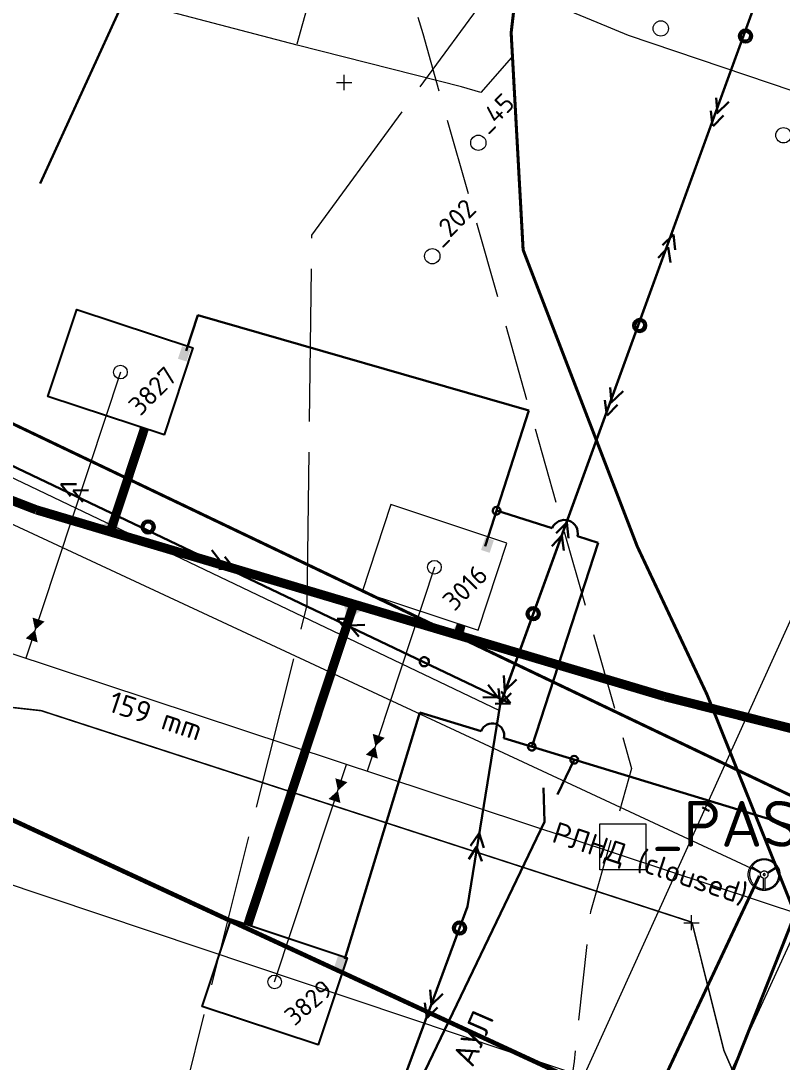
# Model space of a CAD drawing. Header units: millimetres. Extents: x 519 to 9564855, y -810 to 5021775.
# Drawn here: x 9528096 to 9528594, y 4999047 to 4999729 of the extents above; entities that cross this region are included whole.
import ezdxf

# ---------------------------------------------------------------- set-up
doc = ezdxf.new("R2010")
doc.units = ezdxf.units.MM
doc.header["$LTSCALE"] = 2
doc.header["$MEASUREMENT"] = 0
doc.header["$PDMODE"] = 2
doc.header["$PDSIZE"] = 5
for name, pattern in [('92051501$0$GROUND1', [60, 50, -10]), ('92051501$0$GROUND2', [35, 25, -10]), ('DASHED', [0.75, 0.5, -0.25]), ('DASHED2', [9.525, 6.35, -3.175]), ('HIDDEN2', [4.7625, 3.175, -1.5875])]:
    doc.linetypes.add(name, pattern=pattern)
for name, color, linetype in [('FIBERGLASS', 212, 'Continuous'), ('Future Roads', 44, 'Continuous'), ('OilColl&Flowlines', 3, 'Continuous'), ('OLD WELLS(dr.bfr2000)', 24, 'Continuous'), ('PAS_CONTROL', 7, 'Continuous'), ('PPLINE_WAT', 7, 'WTR_LINE'), ('ROAD_FIELD', 255, '92051501$0$GROUND2'), ('Stage 9.Frame&Text', 7, 'Continuous'), ('лэп', 1, 'Continuous'), ('МГ-земельный участок', 7, 'Continuous'), ('Эл.выс.', 1, 'Continuous')]:
    doc.layers.add(name, color=color, linetype=linetype)
for name, color, linetype, lineweight in [('Land lease as of 24.06.2004', 47, 'HIDDEN2', 70), ('PPLINE_GAS', 4, 'GAS_LINE', 30), ('WELLS(drilled after 2000y)', 6, 'Continuous', 40), ('Новый водовод', 5, 'g_122_vpr', 30), ('СНГ_трубопроводы', 244, 'Continuous', 50), ('Электро', 1, 'Continuous', 30), ('Электроснаб', 1, 'Continuous', 18), ('Электроснабжене', 1, 'Continuous', 18)]:
    doc.layers.add(name, color=color, linetype=linetype, lineweight=lineweight)
doc.styles.add('92051501$0$STANDARD', font='simplex.shx')
doc.styles.add('Elect', font='isocpeur.ttf')
doc.styles.add('Line_GUGK', font='')
doc.styles.get("Standard").update_dxf_attribs({"font": 'isocpeur.ttf', "width": 0.5})
doc.styles.get('Line_GUGK').set_extended_font_data('Bm431', italic=True)
doc.linetypes.add('g_122_vpr', pattern='A,2,-2,3,-0.6,["Впр",Line_GUGK,S=2,R=0,X=0,Y=-1],-6.4,3,-2,8,-2,8,-2,6', length=45)
doc.linetypes.add('GAS_LINE', pattern='A,0.5,-0.2,["G",92051501$0$STANDARD,S=0.1,R=0,X=-0.1,Y=-0.05],-0.05', length=0.75)
doc.linetypes.add('OIL_LINE', pattern='A,0.5,-0.2,["O",92051501$0$STANDARD,S=0.1,R=0,X=-0.1,Y=-0.05],-0.05', length=0.75)
doc.linetypes.add('WTR_LINE', pattern='A,0.5,-0.2,["W",92051501$0$STANDARD,S=0.1,R=0,X=-0.1,Y=-0.05],-0.05', length=0.75)

# ---------------------------------------------------------------- blocks, each defined once
blk = doc.blocks.new('92051501$0$WELLPAD')
at = {"flags": 128}
blk.add_lwpolyline([(40, -30), (-40, -30), (-40, 30), (40, 30)], close=True, dxfattribs=at)
blk = doc.blocks.new('1')
at = {"color": 1}
for points in [[(-2.5, 0), (-2.09, 0.27)], [(-0.25, 0), (-2.5, 0)], [(-2.5, 0), (-2.09, -0.27)], [(-2.06, 0), (-1.77, 0.19)], [(-2.06, 0), (-1.77, -0.19)], [(0.25, 0), (2.5, 0)], [(2.06, 0), (1.77, 0.19)], [(2.06, 0), (1.77, -0.19)], [(2.5, 0), (2.09, 0.27)], [(2.5, 0), (2.09, -0.27)]]:
    blk.add_lwpolyline(points, dxfattribs=at)
blk.add_circle((0, 0), 0.25, dxfattribs=at)

msp = doc.modelspace()

# ---------------------------------------------------------------- hatches: boundary and pattern name
at = {"layer": 'Future Roads', "linetype": 'ByBlock', "lineweight": 0, "ltscale": 25}
h = msp.add_hatch(color=256, dxfattribs=at)
edge = h.paths.add_edge_path()
edge.add_line((9528157.19151, 4999403.37124), (9528154.34338, 4999404.31363))
edge.add_arc((9528147.97723, 4999405.68662), 6.51252, 270.73939806, 347.82943688, ccw=False)
edge.add_line((9528148.06127, 4999399.17464), (9528155.039, 4999396.86584))
edge.add_line((9528155.039, 4999396.86584), (9528162.01672, 4999394.55704))
edge.add_arc((9528165.96832, 4999399.7337), 6.51252, 155.55367521, 232.64371401, ccw=False)
edge.add_line((9528160.03965, 4999402.42884), (9528157.19151, 4999403.37124))
h = msp.add_hatch(color=256, dxfattribs=at)
edge = h.paths.add_edge_path()
edge.add_line((9528310.87759, 4999338.3646), (9528313.73124, 4999337.43903))
edge.add_arc((9528320.10537, 4999336.10364), 6.51252, -268.9224725, -191.83243368, ccw=False)
edge.add_line((9528319.9829, 4999342.615), (9528312.99168, 4999344.88258))
edge.add_line((9528312.99168, 4999344.88258), (9528306.00045, 4999347.15017))
edge.add_arc((9528302.07947, 4999341.95028), 6.51252, -384.10819536, -307.01815655, ccw=False)
edge.add_line((9528308.02394, 4999339.29017), (9528310.87759, 4999338.3646))
h = msp.add_hatch(color=256, dxfattribs=at)
edge = h.paths.add_edge_path()
edge.add_line((9528384.17869, 4999334.12304), (9528381.33055, 4999335.06544))
edge.add_arc((9528374.96441, 4999336.43842), 6.51252, 270.73939806, 347.82943688, ccw=False)
edge.add_line((9528375.04845, 4999329.92645), (9528382.02617, 4999327.61765))
edge.add_line((9528382.02617, 4999327.61765), (9528389.00389, 4999325.30885))
edge.add_arc((9528392.95549, 4999330.4855), 6.51252, 155.55367521, 232.64371401, ccw=False)
edge.add_line((9528387.02683, 4999333.18064), (9528384.17869, 4999334.12304))
at = {"layer": 'Электро'}
for points in [[(9528198.68913, 4999507.75821), (9528204.30137, 4999505.90123), (9528207.0086, 4999514.08309), (9528201.39636, 4999515.94007)], [(9528397.15973, 4999382.57939), (9528402.77196, 4999380.72241), (9528405.47919, 4999388.90426), (9528399.86696, 4999390.76125)], [(9528300.90856, 4999109.36089), (9528306.52079, 4999107.5039), (9528309.22802, 4999115.68576), (9528303.61579, 4999117.54275)]]:
    msp.add_hatch(color=256, dxfattribs=at).paths.add_polyline_path(points)
at = {"layer": 'Электроснаб', "linetype": 'ByBlock', "lineweight": 0}
for points in [[(9528198.68913, 4999507.75821), (9528204.30137, 4999505.90123), (9528207.0086, 4999514.08309), (9528201.39636, 4999515.94007)], [(9528397.15973, 4999382.57939), (9528402.77196, 4999380.72241), (9528405.47919, 4999388.90426), (9528399.86696, 4999390.76125)], [(9528300.90856, 4999109.36089), (9528306.52079, 4999107.5039), (9528309.22802, 4999115.68576), (9528303.61579, 4999117.54275)]]:
    msp.add_hatch(color=1, dxfattribs=at).paths.add_polyline_path(points)
at = {"layer": 'Электроснабжене', "linetype": 'ByBlock', "lineweight": 0}
for points in [[(9528198.68913, 4999507.75821), (9528204.30137, 4999505.90123), (9528207.0086, 4999514.08309), (9528201.39636, 4999515.94007)], [(9528397.15973, 4999382.57939), (9528402.77196, 4999380.72241), (9528405.47919, 4999388.90426), (9528399.86696, 4999390.76125)], [(9528300.90856, 4999109.36089), (9528306.52079, 4999107.5039), (9528309.22802, 4999115.68576), (9528303.61579, 4999117.54275)]]:
    msp.add_hatch(color=1, dxfattribs=at).paths.add_polyline_path(points)

# ---------------------------------------------------------------- linework, layer by layer
at = {"layer": 'FIBERGLASS', "lineweight": 0, "const_width": 2}
msp.add_lwpolyline([(9528637.06814, 4999059.02785), (9528544.99095, 4999288.1334), (9528499.36737, 4999384.95153), (9528424.66621, 4999578.91928), (9528416.82596, 4999721.0156), (9528430.88916, 4999841.71112), (9528517.82, 5000065.15843)], dxfattribs=at)
at = {"layer": 'FIBERGLASS', "color": 3, "linetype": 'DASHED', "lineweight": 0, "ltscale": 0.07, "const_width": 3}
msp.add_lwpolyline([(9528010.58, 5000051.16), (9527699.68, 4999386.58), (9528736.56, 4998907.18), (9529366.4667, 4997403.7465)], dxfattribs=at)
at = {"layer": 'Future Roads', "linetype": 'ByBlock', "lineweight": 0, "ltscale": 25, "const_width": 6, "elevation": 0.00005}
for points in [[(9528517.44335, 4999286.64091), (9528602.1, 4999265.32), (9528806.81, 4999687.83), (9528922.33608, 4999944.01899)], [(9528176.7472, 4999462.08905), (9528154.37306, 4999394.46934)], [(9528105.93938, 4999408.85369), (9528517.44335, 4999286.64091)], [(9528244.40945, 4999137.34422), (9528313.81894, 4999347.11543)]]:
    msp.add_lwpolyline(points, dxfattribs=at)
at = {"layer": 'Future Roads', "linetype": 'ByBlock', "lineweight": 0, "const_width": 6, "elevation": 0.00005, "flags": 128}
msp.add_lwpolyline([(9528105.93938, 4999408.85369), (9527568.37733, 4999616.42333)], dxfattribs=at)
at = {"layer": 'Future Roads', "linetype": 'ByBlock', "lineweight": 0, "ltscale": 25, "const_width": 6}
msp.add_lwpolyline([(9528384.18879, 4999333.76968), (9528381.91312, 4999326.8921)], dxfattribs=at)
at = {"layer": 'Land lease as of 24.06.2004', "color": 0, "linetype": 'ByBlock', "lineweight": 0, "ltscale": 5}
msp.add_point((9528307.53, 4999688.54), dxfattribs=at)
at = {"layer": 'OilColl&Flowlines', "color": 3, "linetype": 'ByBlock', "lineweight": 0, "ltscale": 25}
for p, q in [((9528161, 4999499), (9528099.04315, 4999311.75237)), ((9528366.63168, 4999371.2795, -0.00005), (9528322.47345, 4999237.82333, -0.00005)), ((9528662.29619, 4999125.38214), (9528088.168, 4999315.35076)), ((9528262, 4999100), (9528309.07062, 4999242.25808))]:
    msp.add_line(p, q, dxfattribs=at)
at = {"layer": 'OilColl&Flowlines', "lineweight": 0}
for points in [[(9527767.137, 4999549.755), (9528580.137, 4999171.555)], [(9528582.43481, 4999180.5908), (9528582.43481, 4999180.5908), (9528582.96453, 4999180.58041), (9528583.48387, 4999180.53886), (9528584.0032, 4999180.46616), (9528584.51215, 4999180.38306), (9528585.01071, 4999180.25842), (9528585.49889, 4999180.1234), (9528585.98706, 4999179.95721), (9528586.45447, 4999179.77025), (9528586.91148, 4999179.56251), (9528587.35811, 4999179.33401), (9528587.79435, 4999179.08472), (9528588.22021, 4999178.81467), (9528588.62529, 4999178.52384), (9528589.01998, 4999178.21224), (9528589.39391, 4999177.89025), (9528589.75744, 4999177.54749), (9528590.1002, 4999177.18396), (9528590.43258, 4999176.81003), (9528590.74418, 4999176.41534), (9528591.03501, 4999176.01026), (9528591.30506, 4999175.5844), (9528591.55434, 4999175.14816), (9528591.78285, 4999174.70153), (9528592.00097, 4999174.24452), (9528592.18793, 4999173.76673), (9528592.35412, 4999173.28894), (9528592.48914, 4999172.79038), (9528592.6034, 4999172.29182), (9528592.69688, 4999171.78287), (9528592.76959, 4999171.26353), (9528592.81113, 4999170.73381), (9528592.82152, 4999170.20409), (9528592.82152, 4999170.20409), (9528592.81113, 4999169.66398), (9528592.76959, 4999169.13426), (9528592.69688, 4999168.61492), (9528592.6034, 4999168.10597), (9528592.48914, 4999167.60741), (9528592.35412, 4999167.10885), (9528592.18793, 4999166.62067), (9528592.00097, 4999166.15327), (9528591.78285, 4999165.69625), (9528591.55434, 4999165.24963), (9528591.30506, 4999164.81338), (9528591.03501, 4999164.38753), (9528590.74418, 4999163.98245), (9528590.43258, 4999163.58775), (9528590.1002, 4999163.21383), (9528589.75744, 4999162.8503), (9528589.39391, 4999162.50753), (9528589.01998, 4999162.18555), (9528588.62529, 4999161.87394), (9528588.22021, 4999161.58312), (9528587.79435, 4999161.31306), (9528587.35811, 4999161.06378), (9528586.91148, 4999160.83527), (9528586.45447, 4999160.62754), (9528585.98706, 4999160.44058), (9528585.49889, 4999160.28478), (9528585.01071, 4999160.13936), (9528584.51215, 4999160.02511), (9528584.0032, 4999159.93163), (9528583.48387, 4999159.86931), (9528582.96453, 4999159.82776), (9528582.43481, 4999159.81738), (9528582.43481, 4999159.81738), (9528581.8947, 4999159.82776), (9528581.36498, 4999159.86931), (9528580.84564, 4999159.93163), (9528580.33669, 4999160.02511), (9528579.82774, 4999160.13936), (9528579.33957, 4999160.28478), (9528578.85139, 4999160.44058), (9528578.38399, 4999160.62754), (9528577.91659, 4999160.83527), (9528577.46996, 4999161.06378), (9528577.03372, 4999161.31306), (9528576.61825, 4999161.58312), (9528576.21317, 4999161.87394), (9528575.81847, 4999162.18555), (9528575.44455, 4999162.50753), (9528575.08102, 4999162.8503), (9528574.73826, 4999163.21383), (9528574.40588, 4999163.58775), (9528574.10467, 4999163.98245), (9528573.81384, 4999164.38753), (9528573.54378, 4999164.81338), (9528573.2945, 4999165.24963), (9528573.066, 4999165.69625), (9528572.85826, 4999166.15327), (9528572.6713, 4999166.62067), (9528572.5155, 4999167.10885), (9528572.37009, 4999167.60741), (9528572.25583, 4999168.10597), (9528572.16235, 4999168.61492), (9528572.10003, 4999169.13426), (9528572.05849, 4999169.66398), (9528572.0481, 4999170.20409), (9528572.0481, 4999170.20409), (9528572.05849, 4999170.73381), (9528572.10003, 4999171.26353), (9528572.16235, 4999171.78287), (9528572.25583, 4999172.29182), (9528572.37009, 4999172.79038), (9528572.5155, 4999173.28894), (9528572.6713, 4999173.76673), (9528572.85826, 4999174.24452), (9528573.066, 4999174.70153), (9528573.2945, 4999175.14816), (9528573.54378, 4999175.5844), (9528573.81384, 4999176.01026), (9528574.10467, 4999176.41534), (9528574.40588, 4999176.81003), (9528574.73826, 4999177.18396), (9528575.08102, 4999177.54749), (9528575.44455, 4999177.89025), (9528575.81847, 4999178.21224), (9528576.21317, 4999178.52384), (9528576.61825, 4999178.81467), (9528577.03372, 4999179.08472), (9528577.46996, 4999179.33401), (9528577.91659, 4999179.56251), (9528578.38399, 4999179.77025), (9528578.85139, 4999179.95721), (9528579.33957, 4999180.1234), (9528579.82774, 4999180.25842), (9528580.33669, 4999180.38306), (9528580.84564, 4999180.46616), (9528581.36498, 4999180.53886), (9528581.8947, 4999180.58041), (9528582.43481, 4999180.5908)], [(9528582.02973, 4999167.81514), (9528582.02973, 4999167.81514), (9528581.79083, 4999167.89824), (9528581.56233, 4999167.99172), (9528581.33382, 4999168.11636), (9528581.12608, 4999168.25138), (9528580.92874, 4999168.40719), (9528580.75216, 4999168.57337), (9528580.58597, 4999168.76033), (9528580.45095, 4999168.95768), (9528580.32631, 4999169.16542), (9528580.22244, 4999169.38354), (9528580.14973, 4999169.61204), (9528580.0978, 4999169.85094), (9528580.07703, 4999170.10022), (9528580.08741, 4999170.3495), (9528580.12896, 4999170.59878), (9528580.20167, 4999170.85845), (9528574.0008, 4999174.75347), (9528574.0008, 4999174.75347), (9528573.86577, 4999174.50418), (9528573.74113, 4999174.2549), (9528573.62688, 4999173.99524), (9528573.52301, 4999173.73557), (9528573.41914, 4999173.46551), (9528573.32566, 4999173.18507), (9528573.24257, 4999172.91502), (9528573.16986, 4999172.62419), (9528573.10754, 4999172.34375), (9528573.05561, 4999172.05292), (9528573.00368, 4999171.76209), (9528572.97252, 4999171.47127), (9528572.94136, 4999171.17005), (9528572.92058, 4999170.86884), (9528572.9102, 4999170.56762), (9528572.9102, 4999170.26641), (9528572.92058, 4999169.96519), (9528572.94136, 4999169.66398), (9528572.96213, 4999169.35238), (9528573.00368, 4999169.05116), (9528573.04522, 4999168.74995), (9528573.10754, 4999168.44873), (9528573.16986, 4999168.14752), (9528573.24257, 4999167.8463), (9528573.32566, 4999167.54509), (9528573.41914, 4999167.25426), (9528573.52301, 4999166.96343), (9528573.63727, 4999166.6726), (9528573.76191, 4999166.38178), (9528573.89693, 4999166.10134), (9528574.04235, 4999165.82089), (9528574.19815, 4999165.54045), (9528574.19815, 4999165.54045), (9528574.35395, 4999165.2704), (9528574.53052, 4999165.01073), (9528574.69671, 4999164.75106), (9528574.88367, 4999164.50178), (9528575.08102, 4999164.26289), (9528575.27837, 4999164.02399), (9528575.47571, 4999163.79549), (9528575.69383, 4999163.57737), (9528575.90157, 4999163.36963), (9528576.13008, 4999163.1619), (9528576.35858, 4999162.96455), (9528576.59748, 4999162.77759), (9528576.83637, 4999162.59063), (9528577.07527, 4999162.42444), (9528577.32455, 4999162.25825), (9528577.58422, 4999162.10245), (9528577.8335, 4999161.94665), (9528578.10355, 4999161.81162), (9528578.36322, 4999161.6766), (9528578.63327, 4999161.55196), (9528578.90333, 4999161.4377), (9528579.18377, 4999161.33384), (9528579.45382, 4999161.22997), (9528579.73426, 4999161.14687), (9528580.02509, 4999161.06378), (9528580.30553, 4999160.99107), (9528580.58597, 4999160.92875), (9528580.8768, 4999160.87682), (9528581.16763, 4999160.82489), (9528581.44807, 4999160.79373), (9528581.7389, 4999160.77295), (9528582.02973, 4999160.75218), (9528582.02973, 4999167.81514)], [(9528580.5652, 4999171.62707), (9528580.5652, 4999171.62707), (9528580.77294, 4999171.87635), (9528581.01183, 4999172.09447), (9528581.2715, 4999172.27104), (9528581.53117, 4999172.40607), (9528581.81161, 4999172.49955), (9528582.10243, 4999172.57226), (9528582.39326, 4999172.60342), (9528582.68409, 4999172.60342), (9528582.96453, 4999172.57226), (9528583.24497, 4999172.50994), (9528583.50464, 4999172.42684), (9528583.74353, 4999172.31259), (9528583.97204, 4999172.17756), (9528584.159, 4999172.01137), (9528584.32519, 4999171.8348), (9528584.46022, 4999171.62707), (9528590.54683, 4999175.43899), (9528590.54683, 4999175.43899), (9528590.40142, 4999175.67788), (9528590.23523, 4999175.90639), (9528590.06904, 4999176.1349), (9528589.89247, 4999176.36341), (9528589.70551, 4999176.58153), (9528589.51855, 4999176.79965), (9528589.31081, 4999177.00738), (9528589.10308, 4999177.21512), (9528588.88496, 4999177.41246), (9528588.66684, 4999177.60981), (9528588.42794, 4999177.79677), (9528588.18905, 4999177.97335), (9528587.95015, 4999178.14992), (9528587.70087, 4999178.31611), (9528587.4412, 4999178.48229), (9528587.18154, 4999178.62771), (9528586.91148, 4999178.77312), (9528586.64143, 4999178.91854), (9528586.36099, 4999179.04318), (9528586.08054, 4999179.16782), (9528585.8001, 4999179.28207), (9528585.50928, 4999179.38594), (9528585.21845, 4999179.47942), (9528584.92762, 4999179.56251), (9528584.62641, 4999179.64561), (9528584.32519, 4999179.70793), (9528584.02398, 4999179.77025), (9528583.71237, 4999179.82218), (9528583.41116, 4999179.85334), (9528583.09956, 4999179.8845), (9528582.78796, 4999179.89489), (9528582.47636, 4999179.90527), (9528582.47636, 4999179.90527), (9528582.16475, 4999179.89489), (9528581.85315, 4999179.8845), (9528581.54155, 4999179.85334), (9528581.22995, 4999179.82218), (9528580.92874, 4999179.77025), (9528580.62752, 4999179.71831), (9528580.32631, 4999179.65599), (9528580.03548, 4999179.58329), (9528579.73426, 4999179.48981), (9528579.45382, 4999179.39633), (9528579.163, 4999179.30284), (9528578.88255, 4999179.18859), (9528578.6125, 4999179.06395), (9528578.34245, 4999178.93931), (9528578.07239, 4999178.80428), (9528577.81272, 4999178.65887), (9528577.55306, 4999178.51345), (9528577.30377, 4999178.34727), (9528577.05449, 4999178.18108), (9528576.8156, 4999178.01489), (9528576.58709, 4999177.82793), (9528576.35858, 4999177.64097), (9528576.14046, 4999177.45401), (9528575.92234, 4999177.24628), (9528575.71461, 4999177.03854), (9528575.51726, 4999176.83081), (9528575.3303, 4999176.61269), (9528575.14334, 4999176.38418), (9528574.96676, 4999176.15567), (9528574.79019, 4999175.92716), (9528574.63439, 4999175.68827), (9528574.47859, 4999175.43899), (9528580.5652, 4999171.62707)], [(9528584.82375, 4999170.85845), (9528584.82375, 4999170.85845), (9528584.88607, 4999170.58839), (9528584.91723, 4999170.31834), (9528584.91723, 4999170.05867), (9528584.89646, 4999169.80939), (9528584.85491, 4999169.56011), (9528584.79259, 4999169.32122), (9528584.69911, 4999169.1031), (9528584.59524, 4999168.89536), (9528584.46022, 4999168.69801), (9528584.29403, 4999168.51105), (9528584.11746, 4999168.35525), (9528583.92011, 4999168.19945), (9528583.70199, 4999168.07481), (9528583.46309, 4999167.97094), (9528583.20343, 4999167.87746), (9528582.92298, 4999167.81514), (9528582.92298, 4999160.75218), (9528582.92298, 4999160.75218), (9528583.20343, 4999160.76257), (9528583.48387, 4999160.78334), (9528583.76431, 4999160.8145), (9528584.04475, 4999160.85605), (9528584.32519, 4999160.90798), (9528584.60563, 4999160.95991), (9528584.88607, 4999161.03262), (9528585.16651, 4999161.10533), (9528585.44696, 4999161.18842), (9528585.7274, 4999161.2819), (9528586.00784, 4999161.38577), (9528586.27789, 4999161.48964), (9528586.54795, 4999161.61428), (9528586.818, 4999161.73892), (9528587.08806, 4999161.87394), (9528587.34772, 4999162.01936), (9528587.60739, 4999162.16477), (9528587.86706, 4999162.33096), (9528588.11634, 4999162.49715), (9528588.36562, 4999162.67372), (9528588.60452, 4999162.8503), (9528588.84341, 4999163.04764), (9528589.07192, 4999163.24499), (9528589.30042, 4999163.45272), (9528589.51855, 4999163.66046), (9528589.72628, 4999163.88897), (9528589.93401, 4999164.11747), (9528590.13136, 4999164.35637), (9528590.31832, 4999164.59526), (9528590.50528, 4999164.84454), (9528590.67147, 4999165.10421), (9528590.83766, 4999165.37427), (9528590.83766, 4999165.37427), (9528590.99346, 4999165.65471), (9528591.13887, 4999165.93515), (9528591.2739, 4999166.22598), (9528591.39854, 4999166.50642), (9528591.50241, 4999166.79725), (9528591.60627, 4999167.09846), (9528591.69975, 4999167.38929), (9528591.78285, 4999167.68012), (9528591.85556, 4999167.98133), (9528591.92826, 4999168.28255), (9528591.9802, 4999168.57337), (9528592.02174, 4999168.87459), (9528592.0529, 4999169.1758), (9528592.08406, 4999169.47702), (9528592.09445, 4999169.76784), (9528592.10484, 4999170.06906), (9528592.10484, 4999170.37027), (9528592.08406, 4999170.6611), (9528592.06329, 4999170.95193), (9528592.03213, 4999171.25314), (9528592.00097, 4999171.54397), (9528591.94904, 4999171.82441), (9528591.8971, 4999172.11524), (9528591.8244, 4999172.39568), (9528591.75169, 4999172.67612), (9528591.66859, 4999172.95656), (9528591.57511, 4999173.23701), (9528591.48163, 4999173.50706), (9528591.36738, 4999173.76673), (9528591.25313, 4999174.03678), (9528591.12849, 4999174.29645), (9528590.99346, 4999174.54573), (9528584.82375, 4999170.85845)], [(9528582.5179, 4999170.85845), (9528582.5179, 4999170.85845), (9528582.38288, 4999170.84806), (9528582.25824, 4999170.80652), (9528582.15437, 4999170.7442), (9528582.0505, 4999170.67149), (9528581.97779, 4999170.56762), (9528581.91547, 4999170.46375), (9528581.87393, 4999170.33911), (9528581.86354, 4999170.20409), (9528581.86354, 4999170.20409), (9528581.87393, 4999170.06906), (9528581.91547, 4999169.95481), (9528581.97779, 4999169.84055), (9528582.0505, 4999169.74707), (9528582.15437, 4999169.66398), (9528582.25824, 4999169.61204), (9528582.38288, 4999169.5705), (9528582.5179, 4999169.56011), (9528582.5179, 4999169.56011), (9528582.65293, 4999169.5705), (9528582.76718, 4999169.61204), (9528582.88144, 4999169.66398), (9528582.97492, 4999169.74707), (9528583.05801, 4999169.84055), (9528583.10995, 4999169.95481), (9528583.15149, 4999170.06906), (9528583.16188, 4999170.20409), (9528583.16188, 4999170.20409), (9528583.15149, 4999170.33911), (9528583.10995, 4999170.46375), (9528583.05801, 4999170.56762), (9528582.97492, 4999170.67149), (9528582.88144, 4999170.7442), (9528582.76718, 4999170.80652), (9528582.65293, 4999170.84806), (9528582.5179, 4999170.85845)]]:
    msp.add_lwpolyline(points, dxfattribs=at)
at = {"layer": 'OilColl&Flowlines', "lineweight": 0, "const_width": 2}
msp.add_lwpolyline([(9528579.33209, 4999169.41544), (9528301.41668, 4998577.79735), (9528265.25677, 4998473.57491), (9528254.51707, 4998419.91029), (9528251.12567, 4998371.89464), (9528253.38646, 4998331.7874), (9528268.09959, 4998271.3442), (9528540.51808, 4997731.87332), (9528741.06935, 4997346.27237)], dxfattribs=at)
at = {"layer": 'OilColl&Flowlines', "linetype": 'OIL_LINE', "lineweight": 0, "const_width": 2}
msp.add_lwpolyline([(9528762.92328, 4997358.98583), (9528297.437, 4998279.355), (9528285.137, 4998336.055), (9528283.47331, 4998373.34937), (9528287.937, 4998419.555), (9528301.837, 4998468.255), (9528524.737, 4998947.655), (9528607.837, 4999157.455), (9528606.637, 4999158.055)], dxfattribs=at)
at = {"layer": 'OilColl&Flowlines', "color": 3, "lineweight": 0}
for points in [[(9528103.48283, 4999338.34294), (9528111.33993, 4999335.74317), (9528105.15991, 4999330.2386)], [(9528098.97989, 4999324.73403), (9528105.15991, 4999330.2386), (9528106.83699, 4999322.13426)], [(9528326.20633, 4999262.2778, -0.00005), (9528334.06343, 4999259.67803, -0.00005), (9528327.88341, 4999254.17346, -0.00005)], [(9528321.70339, 4999248.66889, -0.00005), (9528327.88341, 4999254.17346, -0.00005), (9528329.56049, 4999246.06912, -0.00005)], [(9528301.73033, 4999233.24694), (9528309.58744, 4999230.64716), (9528303.40742, 4999225.1426)], [(9528297.22739, 4999219.63803), (9528303.40742, 4999225.1426), (9528305.0845, 4999217.03826)]]:
    msp.add_solid(points, dxfattribs=at)
at = {"layer": 'OLD WELLS(dr.bfr2000)', "lineweight": 0}
for centre in [(9528514.8, 4999723.8), (9528595.1, 4999653.9), (9528395.35507, 4999648.991), (9528365.2, 4999574.8)]:
    msp.add_circle(centre, 5, dxfattribs=at)
at = {"layer": 'PAS_CONTROL', "lineweight": 0}
for p, q in [((9528474.98071, 4999203.41475), (9528504.99263, 4999203.41475)), ((9528474.98071, 4999173.40283), (9528474.98071, 4999203.41475)), ((9528504.99263, 4999203.41475), (9528504.99263, 4999173.40283)), ((9528504.99263, 4999173.40283), (9528474.98071, 4999173.40283))]:
    msp.add_line(p, q, dxfattribs=at)
at = {"layer": 'PPLINE_GAS', "linetype": 'GAS_LINE', "lineweight": 0, "ltscale": 20}
msp.add_line((9528532.56, 4998980.01), (9528760.86, 4999477.57), dxfattribs=at)
at = {"layer": 'PPLINE_WAT', "lineweight": 0, "ltscale": 20}
msp.add_lwpolyline([(9528861.91772, 4999915.10427), (9528146.057, 4998336.879), (9528316.42417, 4992547.4023)], dxfattribs=at)
at = {"layer": 'ROAD_FIELD', "lineweight": 0, "flags": 128}
msp.add_lwpolyline([(9528209.6278, 5000198.85992), (9528358.913, 4999720.603), (9528495.611, 4999239.618), (9528468.78553, 4999145.72762), (9528458.04784, 4999047.9576), (9528449.69635, 4998989.534), (9528355.237, 4998813.516), (9528257.61083, 4998635.41573), (9528139.93228, 4998361.91387), (9528094.95551, 4998174.83252), (9528051.089, 4998017.985), (9528022.713, 4997917.376), (9527937.4, 4997724.046), (9528060.736, 4997590.921), (9528161.007, 4997528.155), (9528185.902, 4997533.818), (9528278.7193, 4997547.6119), (9528380.97166, 4997495.30172), (9528516.748, 4997417.364), (9528633.832, 4997289.293), (9528706.309, 4997209.857), (9528808.53826, 4997099.49757), (9528820.71113, 4997063.00208), (9528870.47497, 4996894.98902)], dxfattribs=at)
at = {"layer": 'ROAD_FIELD', "linetype": '92051501$0$GROUND1', "lineweight": 0}
msp.add_lwpolyline([(9528145.837, 4998808.355), (9528191.48197, 4998981.60467), (9528283.337, 4999346.655), (9528286.437, 4999588.655), (9528434.137, 4999790.555), (9528505.48161, 4999952.21735), (9528624.61074, 5000140.09827), (9528661.83865, 5000160.5605)], dxfattribs=at)
at = {"layer": 'Stage 9.Frame&Text', "color": 7, "lineweight": 0, "elevation": 0.00005}
for points in [[(9528113.59218, 4999482.9859), (9528189.5727, 4999457.84533), (9528208.42814, 4999514.83072), (9528132.44761, 4999539.9713)], [(9528214.59218, 4999083.9859), (9528290.5727, 4999058.84533), (9528309.42814, 4999115.83072), (9528233.44761, 4999140.9713)]]:
    msp.add_lwpolyline(points, close=True, dxfattribs=at)
at = {"layer": 'Stage 9.Frame&Text', "color": 7, "lineweight": 0}
msp.add_lwpolyline([(9528319.22385, 4999355.2654), (9528395.20438, 4999330.12482), (9528414.05981, 4999387.11022), (9528338.07929, 4999412.2508)], close=True, dxfattribs=at)
at = {"layer": 'Stage 9.Frame&Text', "color": 7, "linetype": 'ByBlock', "lineweight": 0}
for centre in [(9528161, 4999499), (9528366.63168, 4999371.2795, -0.00005), (9528262, 4999100)]:
    msp.add_circle(centre, 4.48341, dxfattribs=at)
at = {"layer": 'WELLS(drilled after 2000y)', "linetype": 'ByBlock', "lineweight": 0}
for points, elevation in [([(9528417.0575, 4999704.7889), (9528396.87416, 4999681.86364), (9528384.2574, 4999685.598), (9528276.7911, 4999712.9521), (9528157.6439, 4999744.2049), (9528096.7473, 4999766.384), (9527914.2923, 4999844.8021), (9527943.7539, 4999908.8986), (9528010.228, 4999879.5717), (9528143.3279, 4999859.9025), (9528157.229, 4999857.0016), (9528301.1834, 4999801.64095), (9528344.64287, 4999788.32379), (9528432.11843, 4999745.0206), (9528472.96328, 4999727.91254), (9528493.38251, 4999719.35985), (9528678.1303, 4999657.0074), (9528915.3462, 4999581.7233), (9528978.88612, 4999555.64747), (9528957.63047, 4999487.71234), (9528957.63047, 4999487.71234)], -25.007), ([(9528276.8333, 4999713.7052), (9528301.25238, 4999801.61981)], -25.8933)]:
    msp.add_lwpolyline(points, dxfattribs=dict(at, elevation=elevation))
at = {"layer": 'лэп', "lineweight": 0}
msp.add_line((9528082.34823, 4999433.76743), (9528409.1022, 4999277.59653), dxfattribs=at)
at = {"layer": 'МГ-земельный участок', "color": 0, "linetype": 'DASHED2', "lineweight": 25, "ltscale": 5, "const_width": 2}
msp.add_lwpolyline([(9522167.80801, 4999999.48247), (9521654, 5002362), (9522840, 5002532), (9525642, 5002155), (9528521, 5002235), (9531281, 5003464), (9533105, 5001043), (9546614, 4998215), (9544978, 4995525), (9543652, 4996420), (9539605, 4995735), (9529554.6705, 4998798.09585), (9529554.71722, 4998845.23995), (9529525.402, 4998845.269), (9529525.36994, 4998882.97318), (9529309.91997, 4998882.84552), (9526935, 5000017), (9526935, 4999132), (9522906, 5001105), (9522683.367, 5000265.06642), (9522496, 5000315)], close=True, dxfattribs=at)
at = {"layer": 'Новый водовод', "color": 5, "linetype": 'WTR_LINE', "lineweight": 0, "ltscale": 40, "const_width": 1}
for points in [[(9526008.05, 4999288), (9526177, 4999798.59), (9526286.2, 4999762.49), (9527574.16, 4999336.8), (9528109.22, 4999277.44), (9528535.17, 4999139.04)], [(9528535.17, 4999139.04), (9528556.0735, 4999055.20681), (9528834.00933, 4998417.68603)]]:
    msp.add_lwpolyline(points, dxfattribs=at)
at = {"layer": 'Новый водовод', "color": 5, "linetype": 'ByBlock', "lineweight": 0, "ltscale": 200}
msp.add_point((9528534.97, 4999138.74), dxfattribs=at)
at = {"layer": 'СНГ_трубопроводы', "color": 240, "lineweight": 0, "ltscale": 2, "extrusion": (2.08603e-06, -2.06449e-07, 1)}
msp.add_line((9528656.20281, 4998973.66406), (9525711.30717, 4999960.70714), dxfattribs=at)
at = {"layer": 'Электро', "ltscale": 0.5}
for p, q in [((9528416.29035, 4999282.14925), (9525835.61914, 5000512.4866)), ((9528410.92723, 4999284.70612), (9528750.86717, 5000218.77147)), ((9528388.2214, 4999149.3193), (9528409.71914, 4999281.3866)), ((9527242.95337, 4996054.73346), (9528388.2214, 4999149.3193))]:
    msp.add_line(p, q, dxfattribs=at)
at = {"layer": 'Электро'}
for p, q in [((9528409.71914, 4999281.3866), (9528750.86717, 5000218.77147)), ((9528306.52833, 5000054.94147, 0), (9528108.37259, 4999622.26139)), ((9528551.81113, 4999668.34343), (9528550.95134, 4999678.35274)), ((9528551.48689, 4999668.19454), (9528559.40303, 4999675.75565)), ((9528548.73886, 4999660.06203), (9528547.55483, 4999669.92245)), ((9528548.97532, 4999659.97431), (9528555.83096, 4999666.85214)), ((9528523.09824, 4999589.09796), (9528515.91836, 4999582.07124)), ((9528524.19449, 4999579.00093), (9528523.09824, 4999589.09796)), ((9528513.08255, 4999573.70211), (9528519.70173, 4999580.66767)), ((9528519.70173, 4999580.66767), (9528521.12222, 4999570.71952)), ((9528482.51741, 4999478.98586), (9528481.65763, 4999488.99517)), ((9528479.44514, 4999470.70446), (9528478.26112, 4999480.56488)), ((9528482.19317, 4999478.83697), (9528490.10932, 4999486.39808)), ((9528479.6816, 4999470.61673), (9528486.53725, 4999477.49457)), ((9528132.20808, 4999425.71225), (9528122.05197, 4999425.6388)), ((9528122.05197, 4999425.6388), (9528128.31961, 4999417.78754)), ((9528130.0972, 4999421.41026), (9528140.13784, 4999421.8213)), ((9528136.36047, 4999414.12301), (9528130.0972, 4999421.41026)), ((9528453.36879, 4999400.51902), (9528446.18891, 4999393.49231)), ((9528454.46504, 4999390.42199), (9528453.36879, 4999400.51902)), ((9528443.3531, 4999385.12318), (9528449.97228, 4999392.08873)), ((9528449.97228, 4999392.08873), (9528451.39277, 4999382.14059)), ((9528227.63103, 4999373.83365), (9528220.9059, 4999382.47126)), ((9528227.51556, 4999374.17124), (9528217.47056, 4999374.32421)), ((9528235.55642, 4999370.50672), (9528229.40425, 4999378.02038)), ((9528235.44532, 4999370.2803), (9528225.51578, 4999370.09568)), ((9528313.05311, 4999337.5812), (9528302.89701, 4999337.50775)), ((9528302.89701, 4999337.50775), (9528309.16464, 4999329.65649)), ((9528310.94222, 4999333.27921), (9528320.98287, 4999333.69025)), ((9528317.2055, 4999325.99196), (9528310.94222, 4999333.27921)), ((9528412.78796, 4999290.40693), (9528411.92817, 4999300.41624)), ((9528412.46372, 4999290.25804), (9528420.37986, 4999297.81915)), ((9528408.47606, 4999285.7026), (9528401.75092, 4999294.34021)), ((9528409.71569, 4999282.12552), (9528408.53166, 4999291.98594)), ((9528416.40145, 4999282.37567), (9528410.24928, 4999289.88933)), ((9528408.36059, 4999286.04019), (9528398.31559, 4999286.19316)), ((9528409.95215, 4999282.0378), (9528416.80779, 4999288.91563)), ((9528416.29035, 4999282.14925), (9528406.36081, 4999281.96463)), ((9528395.88926, 4999197.32059), (9528390.23114, 4999189.01932)), ((9528398.94941, 4999187.63621), (9528395.88926, 4999197.32059)), ((9528389.09624, 4999180.25598), (9528394.21663, 4999188.38704)), ((9528394.21663, 4999188.38704), (9528397.56541, 4999178.91238)), ((9528364.59685, 4999084.76381), (9528363.73706, 4999094.77313)), ((9528364.27261, 4999084.61492), (9528372.18875, 4999092.17603)), ((9528361.52458, 4999076.48241), (9528360.34055, 4999086.34283)), ((9528361.76104, 4999076.39469), (9528368.61668, 4999083.27252))]:
    msp.add_line(p, q, dxfattribs=at)
at = {"layer": 'Электро', "ltscale": 0.0025}
for p, q in [((9528211.74752, 4999536.31394), (9528204.10533, 4999512.95013)), ((9528428.44416, 4999473.94722), (9528211.74752, 4999536.31394)), ((9528399.83335, 4999385.10181), (9528428.44416, 4999473.94722)), ((9528443.64724, 4999396.80965), (9528407.25758, 4999408.3166)), ((9528430.30992, 4999253.88512), (9528473.72913, 4999387.2973)), ((9528473.72913, 4999387.2973), (9528460.22149, 4999391.56862)), ((9528307.83081, 4999115.08808), (9528357.05566, 4999276.29027)), ((9528357.05566, 4999276.29027), (9528397.17669, 4999264.01906)), ((9528412.04606, 4999259.4712), (9528839.8686, 4999128.95991, 0))]:
    msp.add_line(p, q, dxfattribs=at)
at = {"layer": 'Электро', "ltscale": 25}
for p, q in [((9528458.14526, 4999245.37155), (9528447.18655, 4999222.55298)), ((9528438.65462, 4999204.78753), (9528437.90232, 4999227.01177)), ((9528438.65462, 4999204.78753), (9527910.45011, 4998104.94393))]:
    msp.add_line(p, q, dxfattribs=at)
at = {"layer": 'Электро'}
for centre in [(9528570.27162, 4999718.82942), (9528500.97791, 4999529.47185), (9528179.14623, 4999397.624), (9528431.24845, 4999340.89291), (9528383.05734, 4999135.2498)]:
    msp.add_circle(centre, 4.31715, dxfattribs=at)
for centre, radius, start, end in [((9528570.24884, 4999718.85332), 3, 0.24238103, 180.24238103), ((9528570.24884, 4999718.85332), 3, 180.24238103, 0.24238103), ((9528500.95513, 4999529.49574), 3, 0.24239064, 180.24239064), ((9528500.95513, 4999529.49574), 3, 180.24239064, 0.24239064), ((9528407.25757, 4999408.32662), 2.5, 179.63928642, 359.63928642), ((9528407.25758, 4999408.3166), 2.5, 179.63928642, 359.63928642), ((9528407.25757, 4999408.32662), 2.5, 359.63928642, 179.63928642), ((9528407.25758, 4999408.3166), 2.5, 359.63928642, 179.63928642), ((9528179.12015, 4999397.60374), 3, 84.46034494, 264.46034494), ((9528179.12015, 4999397.60374), 3, 264.46034494, 84.46034494), ((9528431.22567, 4999340.91681), 3, 0.24239037, 180.24239037), ((9528431.22567, 4999340.91681), 3, 180.24239037, 0.24239037), ((9528359.96518, 4999309.47269), 3, 84.46034494, 264.46034515), ((9528359.96518, 4999309.47269), 3, 264.46034515, 84.46034494), ((9528430.30991, 4999253.89513), 2.5, 359.63928642, 179.63928642), ((9528430.30992, 4999253.88512), 2.5, 359.63928658, 179.63928652), ((9528430.30991, 4999253.89513), 2.5, 179.63928642, 359.63928642), ((9528430.30992, 4999253.88512), 2.5, 179.63928652, 359.63928658), ((9528458.14525, 4999245.38157), 2.5, 179.63928642, 359.63928642), ((9528458.14525, 4999245.38157), 2.5, 359.63928642, 179.63928642), ((9528383.03456, 4999135.2737), 3, 0.24239048, 180.24239048), ((9528383.03456, 4999135.2737), 3, 180.24239048, 0.24239048)]:
    msp.add_arc(centre, radius, start, end, dxfattribs=at)
at = {"layer": 'Электро', "ltscale": 0.0025}
for centre, radius, start, end in [((9528451.72752, 4999393.53499), 8.71861, 346.96551934, 157.93901898), ((9528404.4832, 4999261.32606), 7.787, 346.219684, 159.76733334)]:
    msp.add_arc(centre, radius, start, end, dxfattribs=at)
at = {"layer": 'Электроснаб', "color": 1, "linetype": 'ByBlock', "lineweight": 0, "ltscale": 0.5}
for p, q in [((9528416.29035, 4999282.14925), (9525835.61914, 5000512.4866)), ((9528410.92723, 4999284.70612), (9528750.86717, 5000218.77147)), ((9528388.2214, 4999149.3193), (9528409.71914, 4999281.3866)), ((9527242.95337, 4996054.73346), (9528388.2214, 4999149.3193))]:
    msp.add_line(p, q, dxfattribs=at)
at = {"layer": 'Электроснаб', "color": 1, "linetype": 'ByBlock', "lineweight": 0}
for p, q in [((9528409.71914, 4999281.3866), (9528750.86717, 5000218.77147)), ((9528306.52833, 5000054.94147, 0), (9528108.37259, 4999622.26139)), ((9528551.81113, 4999668.34343), (9528550.95134, 4999678.35274)), ((9528551.48689, 4999668.19454), (9528559.40303, 4999675.75565)), ((9528548.73886, 4999660.06203), (9528547.55483, 4999669.92245)), ((9528548.97532, 4999659.97431), (9528555.83096, 4999666.85214)), ((9528523.09824, 4999589.09796), (9528515.91836, 4999582.07124)), ((9528524.19449, 4999579.00093), (9528523.09824, 4999589.09796)), ((9528513.08255, 4999573.70211), (9528519.70173, 4999580.66767)), ((9528519.70173, 4999580.66767), (9528521.12222, 4999570.71952)), ((9528482.51741, 4999478.98586), (9528481.65763, 4999488.99517)), ((9528479.44514, 4999470.70446), (9528478.26112, 4999480.56488)), ((9528482.19317, 4999478.83697), (9528490.10932, 4999486.39808)), ((9528479.6816, 4999470.61673), (9528486.53725, 4999477.49457)), ((9528132.20808, 4999425.71225), (9528122.05197, 4999425.6388)), ((9528122.05197, 4999425.6388), (9528128.31961, 4999417.78754)), ((9528130.0972, 4999421.41026), (9528140.13784, 4999421.8213)), ((9528136.36047, 4999414.12301), (9528130.0972, 4999421.41026)), ((9528453.36879, 4999400.51902), (9528446.18891, 4999393.49231)), ((9528454.46504, 4999390.42199), (9528453.36879, 4999400.51902)), ((9528443.3531, 4999385.12318), (9528449.97228, 4999392.08873)), ((9528449.97228, 4999392.08873), (9528451.39277, 4999382.14059)), ((9528227.63103, 4999373.83365), (9528220.9059, 4999382.47126)), ((9528227.51556, 4999374.17124), (9528217.47056, 4999374.32421)), ((9528235.55642, 4999370.50672), (9528229.40425, 4999378.02038)), ((9528235.44532, 4999370.2803), (9528225.51578, 4999370.09568)), ((9528313.05311, 4999337.5812), (9528302.89701, 4999337.50775)), ((9528302.89701, 4999337.50775), (9528309.16464, 4999329.65649)), ((9528310.94222, 4999333.27921), (9528320.98287, 4999333.69025)), ((9528317.2055, 4999325.99196), (9528310.94222, 4999333.27921)), ((9528412.78796, 4999290.40693), (9528411.92817, 4999300.41624)), ((9528412.46372, 4999290.25804), (9528420.37986, 4999297.81915)), ((9528408.47606, 4999285.7026), (9528401.75092, 4999294.34021)), ((9528409.71569, 4999282.12552), (9528408.53166, 4999291.98594)), ((9528416.40145, 4999282.37567), (9528410.24928, 4999289.88933)), ((9528408.36059, 4999286.04019), (9528398.31559, 4999286.19316)), ((9528409.95215, 4999282.0378), (9528416.80779, 4999288.91563)), ((9528416.29035, 4999282.14925), (9528406.36081, 4999281.96463)), ((9528395.88926, 4999197.32059), (9528390.23114, 4999189.01932)), ((9528398.94941, 4999187.63621), (9528395.88926, 4999197.32059)), ((9528389.09624, 4999180.25598), (9528394.21663, 4999188.38704)), ((9528394.21663, 4999188.38704), (9528397.56541, 4999178.91238)), ((9528364.59685, 4999084.76381), (9528363.73706, 4999094.77313)), ((9528364.27261, 4999084.61492), (9528372.18875, 4999092.17603)), ((9528361.52458, 4999076.48241), (9528360.34055, 4999086.34283)), ((9528361.76104, 4999076.39469), (9528368.61668, 4999083.27252))]:
    msp.add_line(p, q, dxfattribs=at)
at = {"layer": 'Электроснаб', "color": 1, "linetype": 'ByBlock', "lineweight": 0, "ltscale": 0.0025}
for p, q in [((9528211.74752, 4999536.31394), (9528204.10533, 4999512.95013)), ((9528428.44416, 4999473.94722), (9528211.74752, 4999536.31394)), ((9528399.83335, 4999385.10181), (9528428.44416, 4999473.94722)), ((9528443.64724, 4999396.80965), (9528407.25758, 4999408.3166)), ((9528430.30992, 4999253.88512), (9528473.72913, 4999387.2973)), ((9528473.72913, 4999387.2973), (9528460.22149, 4999391.56862)), ((9528307.83081, 4999115.08808), (9528357.05566, 4999276.29027)), ((9528357.05566, 4999276.29027), (9528397.17669, 4999264.01906)), ((9528412.04606, 4999259.4712), (9528839.8686, 4999128.95991, 0))]:
    msp.add_line(p, q, dxfattribs=at)
at = {"layer": 'Электроснаб', "color": 1, "linetype": 'ByBlock', "lineweight": 0, "ltscale": 25}
for p, q in [((9528458.14526, 4999245.37155), (9528447.18655, 4999222.55298)), ((9528438.65462, 4999204.78753), (9528437.90232, 4999227.01177)), ((9528438.65462, 4999204.78753), (9527910.45011, 4998104.94393))]:
    msp.add_line(p, q, dxfattribs=at)
at = {"layer": 'Электроснаб', "color": 1, "linetype": 'ByBlock', "lineweight": 0}
for centre in [(9528570.27162, 4999718.82942), (9528500.97791, 4999529.47185), (9528179.14623, 4999397.624), (9528431.24845, 4999340.89291), (9528383.05734, 4999135.2498)]:
    msp.add_circle(centre, 4.31715, dxfattribs=at)
for centre, radius, start, end in [((9528570.24884, 4999718.85332), 3, 0.24238103, 180.24238103), ((9528570.24884, 4999718.85332), 3, 180.24238103, 0.24238103), ((9528500.95513, 4999529.49574), 3, 0.24239064, 180.24239064), ((9528500.95513, 4999529.49574), 3, 180.24239064, 0.24239064), ((9528407.25757, 4999408.32662), 2.5, 179.63928642, 359.63928642), ((9528407.25758, 4999408.3166), 2.5, 179.63928642, 359.63928642), ((9528407.25757, 4999408.32662), 2.5, 359.63928642, 179.63928642), ((9528407.25758, 4999408.3166), 2.5, 359.63928642, 179.63928642), ((9528179.12015, 4999397.60374), 3, 84.46034494, 264.46034494), ((9528179.12015, 4999397.60374), 3, 264.46034494, 84.46034494), ((9528431.22567, 4999340.91681), 3, 0.24239037, 180.24239037), ((9528431.22567, 4999340.91681), 3, 180.24239037, 0.24239037), ((9528359.96518, 4999309.47269), 3, 84.46034494, 264.46034515), ((9528359.96518, 4999309.47269), 3, 264.46034515, 84.46034494), ((9528430.30991, 4999253.89513), 2.5, 359.63928642, 179.63928642), ((9528430.30992, 4999253.88512), 2.5, 359.63928658, 179.63928652), ((9528430.30991, 4999253.89513), 2.5, 179.63928642, 359.63928642), ((9528430.30992, 4999253.88512), 2.5, 179.63928652, 359.63928658), ((9528458.14525, 4999245.38157), 2.5, 179.63928642, 359.63928642), ((9528458.14525, 4999245.38157), 2.5, 359.63928642, 179.63928642), ((9528383.03456, 4999135.2737), 3, 0.24239048, 180.24239048), ((9528383.03456, 4999135.2737), 3, 180.24239048, 0.24239048)]:
    msp.add_arc(centre, radius, start, end, dxfattribs=at)
at = {"layer": 'Электроснаб', "color": 1, "linetype": 'ByBlock', "lineweight": 0, "ltscale": 0.0025}
for centre, radius, start, end in [((9528451.72752, 4999393.53499), 8.71861, 346.96551934, 157.93901898), ((9528404.4832, 4999261.32606), 7.787, 346.219684, 159.76733334)]:
    msp.add_arc(centre, radius, start, end, dxfattribs=at)
at = {"layer": 'Электроснабжене', "color": 1, "linetype": 'ByBlock', "lineweight": 0, "ltscale": 0.5}
for p, q in [((9528416.29035, 4999282.14925), (9525835.61914, 5000512.4866)), ((9528410.92723, 4999284.70612), (9528750.86717, 5000218.77147)), ((9528388.2214, 4999149.3193), (9528409.71914, 4999281.3866)), ((9527242.95337, 4996054.73346), (9528388.2214, 4999149.3193))]:
    msp.add_line(p, q, dxfattribs=at)
at = {"layer": 'Электроснабжене', "color": 1, "linetype": 'ByBlock', "lineweight": 0}
for p, q in [((9528409.71914, 4999281.3866), (9528750.86717, 5000218.77147)), ((9528306.52833, 5000054.94147, 0), (9528108.37259, 4999622.26139)), ((9528551.81113, 4999668.34343), (9528550.95134, 4999678.35274)), ((9528551.48689, 4999668.19454), (9528559.40303, 4999675.75565)), ((9528548.73886, 4999660.06203), (9528547.55483, 4999669.92245)), ((9528548.97532, 4999659.97431), (9528555.83096, 4999666.85214)), ((9528523.09824, 4999589.09796), (9528515.91836, 4999582.07124)), ((9528524.19449, 4999579.00093), (9528523.09824, 4999589.09796)), ((9528513.08255, 4999573.70211), (9528519.70173, 4999580.66767)), ((9528519.70173, 4999580.66767), (9528521.12222, 4999570.71952)), ((9528482.51741, 4999478.98586), (9528481.65763, 4999488.99517)), ((9528479.44514, 4999470.70446), (9528478.26112, 4999480.56488)), ((9528482.19317, 4999478.83697), (9528490.10932, 4999486.39808)), ((9528479.6816, 4999470.61673), (9528486.53725, 4999477.49457)), ((9528132.20808, 4999425.71225), (9528122.05197, 4999425.6388)), ((9528122.05197, 4999425.6388), (9528128.31961, 4999417.78754)), ((9528130.0972, 4999421.41026), (9528140.13784, 4999421.8213)), ((9528136.36047, 4999414.12301), (9528130.0972, 4999421.41026)), ((9528453.36879, 4999400.51902), (9528446.18891, 4999393.49231)), ((9528454.46504, 4999390.42199), (9528453.36879, 4999400.51902)), ((9528443.3531, 4999385.12318), (9528449.97228, 4999392.08873)), ((9528449.97228, 4999392.08873), (9528451.39277, 4999382.14059)), ((9528227.63103, 4999373.83365), (9528220.9059, 4999382.47126)), ((9528227.51556, 4999374.17124), (9528217.47056, 4999374.32421)), ((9528235.55642, 4999370.50672), (9528229.40425, 4999378.02038)), ((9528235.44532, 4999370.2803), (9528225.51578, 4999370.09568)), ((9528313.05311, 4999337.5812), (9528302.89701, 4999337.50775)), ((9528302.89701, 4999337.50775), (9528309.16464, 4999329.65649)), ((9528310.94222, 4999333.27921), (9528320.98287, 4999333.69025)), ((9528317.2055, 4999325.99196), (9528310.94222, 4999333.27921)), ((9528412.78796, 4999290.40693), (9528411.92817, 4999300.41624)), ((9528412.46372, 4999290.25804), (9528420.37986, 4999297.81915)), ((9528408.47606, 4999285.7026), (9528401.75092, 4999294.34021)), ((9528409.71569, 4999282.12552), (9528408.53166, 4999291.98594)), ((9528416.40145, 4999282.37567), (9528410.24928, 4999289.88933)), ((9528408.36059, 4999286.04019), (9528398.31559, 4999286.19316)), ((9528409.95215, 4999282.0378), (9528416.80779, 4999288.91563)), ((9528416.29035, 4999282.14925), (9528406.36081, 4999281.96463)), ((9528395.88926, 4999197.32059), (9528390.23114, 4999189.01932)), ((9528398.94941, 4999187.63621), (9528395.88926, 4999197.32059)), ((9528389.09624, 4999180.25598), (9528394.21663, 4999188.38704)), ((9528394.21663, 4999188.38704), (9528397.56541, 4999178.91238)), ((9528364.59685, 4999084.76381), (9528363.73706, 4999094.77313)), ((9528364.27261, 4999084.61492), (9528372.18875, 4999092.17603)), ((9528361.52458, 4999076.48241), (9528360.34055, 4999086.34283)), ((9528361.76104, 4999076.39469), (9528368.61668, 4999083.27252))]:
    msp.add_line(p, q, dxfattribs=at)
at = {"layer": 'Электроснабжене', "color": 1, "linetype": 'ByBlock', "lineweight": 0, "ltscale": 0.0025}
for p, q in [((9528211.74752, 4999536.31394), (9528204.10533, 4999512.95013)), ((9528428.44416, 4999473.94722), (9528211.74752, 4999536.31394)), ((9528399.83335, 4999385.10181), (9528428.44416, 4999473.94722)), ((9528443.64724, 4999396.80965), (9528407.25758, 4999408.3166)), ((9528430.30992, 4999253.88512), (9528473.72913, 4999387.2973)), ((9528473.72913, 4999387.2973), (9528460.22149, 4999391.56862)), ((9528307.83081, 4999115.08808), (9528357.05566, 4999276.29027)), ((9528357.05566, 4999276.29027), (9528397.17669, 4999264.01906)), ((9528412.04606, 4999259.4712), (9528839.8686, 4999128.95991, 0))]:
    msp.add_line(p, q, dxfattribs=at)
at = {"layer": 'Электроснабжене', "color": 1, "linetype": 'ByBlock', "lineweight": 0, "ltscale": 25}
for p, q in [((9528458.14526, 4999245.37155), (9528447.18655, 4999222.55298)), ((9528438.65462, 4999204.78753), (9528437.90232, 4999227.01177)), ((9528438.65462, 4999204.78753), (9527910.45011, 4998104.94393))]:
    msp.add_line(p, q, dxfattribs=at)
at = {"layer": 'Электроснабжене', "color": 1, "linetype": 'ByBlock', "lineweight": 0}
for centre in [(9528570.27162, 4999718.82942), (9528500.97791, 4999529.47185), (9528179.14623, 4999397.624), (9528431.24845, 4999340.89291), (9528383.05734, 4999135.2498)]:
    msp.add_circle(centre, 4.31715, dxfattribs=at)
for centre, radius, start, end in [((9528570.24884, 4999718.85332), 3, 0.24238103, 180.24238103), ((9528570.24884, 4999718.85332), 3, 180.24238103, 0.24238103), ((9528500.95513, 4999529.49574), 3, 0.24239064, 180.24239064), ((9528500.95513, 4999529.49574), 3, 180.24239064, 0.24239064), ((9528407.25757, 4999408.32662), 2.5, 179.63928642, 359.63928642), ((9528407.25758, 4999408.3166), 2.5, 179.63928642, 359.63928642), ((9528407.25757, 4999408.32662), 2.5, 359.63928642, 179.63928642), ((9528407.25758, 4999408.3166), 2.5, 359.63928642, 179.63928642), ((9528179.12015, 4999397.60374), 3, 84.46034494, 264.46034494), ((9528179.12015, 4999397.60374), 3, 264.46034494, 84.46034494), ((9528431.22567, 4999340.91681), 3, 0.24239037, 180.24239037), ((9528431.22567, 4999340.91681), 3, 180.24239037, 0.24239037), ((9528359.96518, 4999309.47269), 3, 84.46034494, 264.46034515), ((9528359.96518, 4999309.47269), 3, 264.46034515, 84.46034494), ((9528430.30991, 4999253.89513), 2.5, 359.63928642, 179.63928642), ((9528430.30992, 4999253.88512), 2.5, 359.63928658, 179.63928652), ((9528430.30991, 4999253.89513), 2.5, 179.63928642, 359.63928642), ((9528430.30992, 4999253.88512), 2.5, 179.63928652, 359.63928658), ((9528458.14525, 4999245.38157), 2.5, 179.63928642, 359.63928642), ((9528458.14525, 4999245.38157), 2.5, 359.63928642, 179.63928642), ((9528383.03456, 4999135.2737), 3, 0.24239048, 180.24239048), ((9528383.03456, 4999135.2737), 3, 180.24239048, 0.24239048)]:
    msp.add_arc(centre, radius, start, end, dxfattribs=at)
at = {"layer": 'Электроснабжене', "color": 1, "linetype": 'ByBlock', "lineweight": 0, "ltscale": 0.0025}
for centre, radius, start, end in [((9528451.72752, 4999393.53499), 8.71861, 346.96551934, 157.93901898), ((9528404.4832, 4999261.32606), 7.787, 346.219684, 159.76733334)]:
    msp.add_arc(centre, radius, start, end, dxfattribs=at)

# ---------------------------------------------------------------- block references
at = {"layer": 'Stage 9.Frame&Text', "color": 7, "lineweight": 0, "xscale": 1.000397499139614, "yscale": 1.000397499139614, "zscale": 1.000397499139614, "rotation": 341.6915560444714}
for p in [(9528161.01016, 4999498.90831, 0.00005), (9528262.01016, 4999099.90831, 0.00005)]:
    msp.add_blockref('92051501$0$WELLPAD', p, dxfattribs=at)
at = {"layer": 'Эл.выс.', "lineweight": 0, "rotation": 154.6040550329633}
msp.add_blockref('1', (9528544.27444, 4999212.99144), dxfattribs=at)

# ---------------------------------------------------------------- texts
at = {"layer": 'OilColl&Flowlines', "color": 7, "lineweight": 0, "style": 'Elect'}
msp.add_text('159 mm', height=14, rotation=341.69155603, dxfattribs=at).set_placement((9528152.20039, 4999277.2809))
at = {"layer": 'OLD WELLS(dr.bfr2000)', "lineweight": 0, "style": 'Elect'}
for s, p in [(' _45', (9528395.35507, 4999648.991)), (' _202', (9528365.2, 4999574.8))]:
    msp.add_text(s, height=12.5, rotation=44.99999992, dxfattribs=at).set_placement(p)
at = {"layer": 'PAS_CONTROL', "lineweight": 0, "style": 'Elect'}
msp.add_text(' _PAS6', height=30.011925, rotation=0.00000003, dxfattribs=at).set_placement((9528489.98667, 4999188.40879))
at = {"layer": 'Stage 9.Frame&Text', "color": 7, "lineweight": 0, "style": 'Elect'}
for s, height, rotation, p in [('3827', 12.501563, 45.31893965, (9528174.01016, 4999469.65831)), ('3016', 12.501563, 45.31893965, (9528379.64183, 4999341.93781)), ('3829', 12, 41, (9528275.01016, 4999070.65831))]:
    msp.add_text(s, height=height, rotation=rotation, dxfattribs=at).set_placement(p)
at = {"layer": 'Электро'}
for s, height, rotation, p in [('РЛНД (cloused)', 14, 341.691556, (9528442.6367, 4999191.79501, 0)), ('НА КАЗ. АУЛ', 15, 66.52545212, (9528357.41821, 4998964.72369, -0.00006))]:
    msp.add_text(s, height=height, rotation=rotation, dxfattribs=at).set_placement(p)
at = {"layer": 'Электроснаб', "color": 1, "linetype": 'ByBlock', "lineweight": 0}
for s, height, rotation, p in [('РЛНД (cloused)', 14, 341.691556, (9528442.6367, 4999191.79501, 0)), ('НА КАЗ. АУЛ', 15, 66.52545212, (9528357.41821, 4998964.72369, -0.00006))]:
    msp.add_text(s, height=height, rotation=rotation, dxfattribs=at).set_placement(p)
at = {"layer": 'Электроснабжене', "color": 1, "linetype": 'ByBlock', "lineweight": 0}
for s, height, rotation, p in [('РЛНД (cloused)', 14, 341.691556, (9528442.6367, 4999191.79501, 0)), ('НА КАЗ. АУЛ', 15, 66.52545212, (9528357.41821, 4998964.72369, -0.00006))]:
    msp.add_text(s, height=height, rotation=rotation, dxfattribs=at).set_placement(p)

doc.saveas('drawing.dxf')
